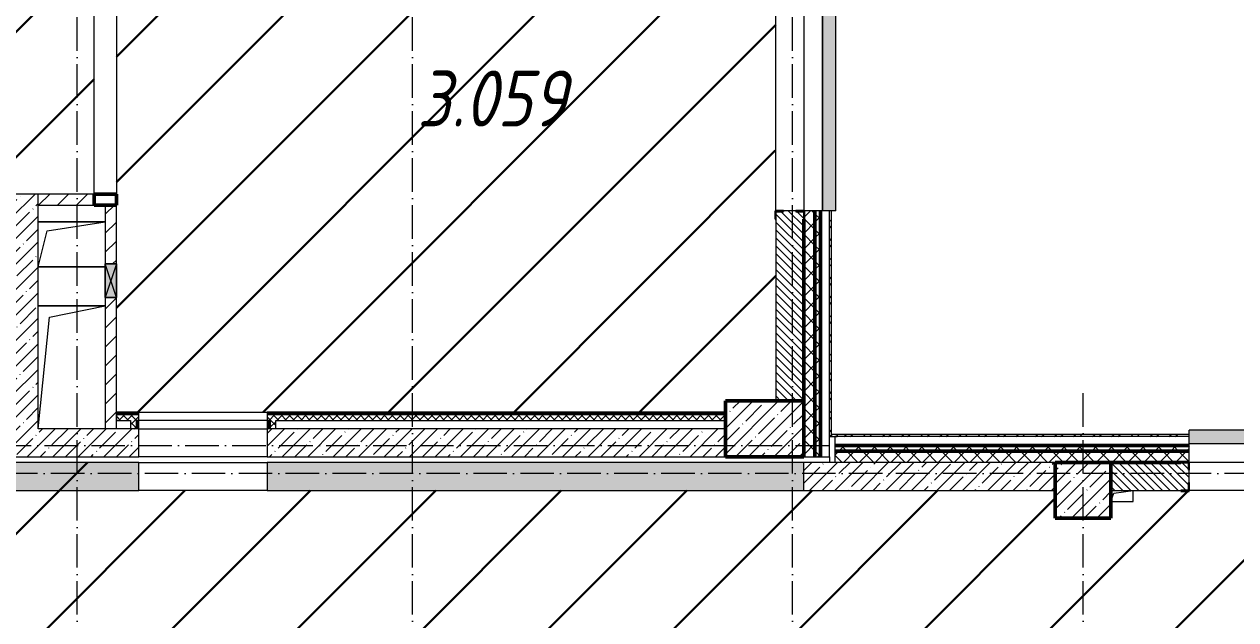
# Model space of a CAD drawing. Header units: millimetres. Extents: x 35697 to 388678, y -91946 to 171347.
# Drawn here: x 300346 to 311188, y -78789 to -73464 of the extents above; entities that cross this region are included whole.
import ezdxf

# ---------------------------------------------------------------- set-up
doc = ezdxf.new("R2010")
doc.units = ezdxf.units.MM
doc.linetypes.add('50_200_ШТРИХ_1Т_ш5_п1_п1_', pattern=[700, 500, -100, 0, -100])
for name, color, linetype, lineweight in [('2.1) ПГП окна 2.8 м', 5, 'Continuous', 30), ('A-DETL-GENF-OTLN', 7, 'Continuous', 9), ('A-FLOR-____-OTLN', 7, 'Continuous', 9), ('A-GENM-____-MCUT', 7, 'Continuous', 25), ('A-GENM-____-OTLN', 7, 'Continuous', 9), ('A-GENM-____-OTLN-1', 7, 'Continuous', 25), ('A-GLAZ-____-OTLN', 7, 'Continuous', 9), ('A-WALL-____-MCUT-1', 7, 'Continuous', 9), ('A-WALL-____-MCUT-2', 7, 'Continuous', 50), ('A-WALL-____-MCUT-3', 7, 'Continuous', 9), ('A-WALL-____-OTLN', 7, 'Continuous', 9), ('A-WALL-____-PATT-1', 7, 'Continuous', 9), ('A-WALL-FNSH-MCUT-1', 7, 'Continuous', 9), ('I-WALL-____-OTLN', 7, 'Continuous', 9), ('S-COLS-____-MCUT', 7, 'Continuous', 50), ('S-COLS-____-OTLN', 7, 'Continuous', 9), ('S-GRID-____-OTLN-1', 7, '50_200_ШТРИХ_1Т_ш5_п1_п1_', 9), ('Марки помещений', 7, 'Continuous', 9), ('стяжа', 7, 'Continuous', 30)]:
    doc.layers.add(name, color=color, linetype=linetype, lineweight=lineweight)
doc.layers.add('A-GLAZ-____-OTLN-1', color=7, linetype='Continuous', lineweight=9, true_color=0xc0c0c0)
doc.layers.add('A-WALL-____-PATT-3', color=9, linetype='Continuous', lineweight=9, true_color=0x808080)
doc.styles.add('ISOCPEUR_I_2', font='isocpeui.ttf', dxfattribs={"width": 0.85, "height": 2.3})
pattern_1 = [(45, (283770.71, -86863.46), (-70.71068, 70.71068), []), (135, (283770.71, -86863.46), (-70.71068, -70.71068), [])]
pattern_2 = [(135, (283770.707, -86863.456), (-35.35534, -35.35534), [])]
pattern_3 = [(45, (283770.71, -86863.46), (-85.53659, 85.53659), []), (45, (283827.73, -86863.46), (-85.53659, 85.53659), [])]
pattern_4 = [(45, (283770.71, -86863.46), (-84.8528, 84.8528), [])]
pattern_5 = [(45, (283770.7, -86863.46), (-114.04925, 114.04925), []), (45, (283884.76, -86863.46), (-114.04925, 114.04925), [201.612, -40.322, 3.353, -36.97])]
pattern_6 = [(45, (283770.707, -86863.456), (-35.35534, 35.35534), []), (135, (283770.707, -86863.456), (-35.35534, -35.35534), [])]

# ---------------------------------------------------------------- blocks, each defined once
blk = doc.blocks.new('BSC_Колонна _Прямоугольная - 500х500-V118-АР1_План отверстий 3 этажа в осях 1-64_А-ГГ')
at = {"layer": 'S-COLS-____-OTLN'}
h = blk.add_hatch(dxfattribs=at)
h.set_pattern_fill('FP_141', color=256, style=0, pattern_type=2)
h.set_pattern_definition([(45, (-26050, -9231.04), (-114.04925, 114.04925), []), (45, (-25935.95, -9231.04), (-114.04925, 114.04925), [201.613, -40.323, 3.353, -36.97])])
h.paths.add_polyline_path([(-250, -250), (250, -250), (250, 250), (-250, 250)], flags=0)
at = {"layer": 'S-COLS-____-MCUT'}
for p, q in [((250, 250), (-250, 250)), ((-250, 250), (-250, -250)), ((250, -250), (250, 250)), ((-250, -250), (250, -250))]:
    blk.add_line(p, q, dxfattribs=at)
blk = doc.blocks.new('BSC_Колонна _Прямоугольная - 500х700-V123-АР1_План отверстий 3 этажа в осях 1-64_А-ГГ')
at = {"layer": 'S-COLS-____-OTLN'}
h = blk.add_hatch(dxfattribs=at)
h.set_pattern_fill('FP_146', color=256, style=0, pattern_type=2)
h.set_pattern_definition([(315, (-9781.04, 23200), (114.0493, 114.0493), []), (315, (-9781.04, 23085.95), (114.0493, 114.0493), [201.613, -40.323, 3.353, -36.97])])
h.paths.add_polyline_path([(-250, 350), (-250, -350), (250, -350), (250, 350)], flags=0)
at = {"layer": 'S-COLS-____-MCUT'}
for p, q in [((250, 350), (-250, 350)), ((-250, 350), (-250, -350)), ((250, -350), (250, 350)), ((-250, -350), (250, -350))]:
    blk.add_line(p, q, dxfattribs=at)
blk = doc.blocks.new('Отлив_СКБ - Отлив витража_120_НВФ-31885687-АР1_План отверстий 3 этажа в осях 1-64_А-ГГ')
at = {"layer": 'A-GLAZ-____-OTLN-1'}
for points in [[(0, 0), (0, -2), (1800, -2), (1800, 0), (534, 0)], [(0, -2), (0, -120), (1800, -120), (1800, -2), (534, -2)]]:
    blk.add_hatch(color=256, dxfattribs=at).paths.add_polyline_path(points, flags=0)
at = {"layer": 'A-GLAZ-____-OTLN'}
for p, q in [((0, 0), (1800, 0)), ((1800, -2), (0, -2)), ((0, -120), (0, -83)), ((1800, -83), (1800, -120)), ((0, -120), (1800, -120))]:
    blk.add_line(p, q, dxfattribs=at)
blk = doc.blocks.new('Фахверк_СКБ_Уголок - 250_2700-27497298-АР1_План отверстий 3 этажа в осях 1-64_А-ГГ')
at = {"layer": 'A-GENM-____-MCUT'}
for p, q in [((200, 181), (125, 181)), ((125, 181), (125, 106)), ((131, 106), (131, 175)), ((131, 175), (200, 175)), ((200, 175), (200, 181)), ((125, 106), (131, 106)), ((131, -6), (125, -6)), ((125, -6), (125, -81)), ((125, -81), (200, -81)), ((131, -75), (131, -6)), ((200, -75), (131, -75)), ((200, -81), (200, -75))]:
    blk.add_line(p, q, dxfattribs=at)
blk = doc.blocks.new('AR_Отверстие прямоугольное _в плите_ - AR_Отверстие прямоугольное _в плите_-V181-АР1_План отверстий 3 этажа в осях 1-64_А-ГГ')
at = {"layer": 'A-GENM-____-OTLN'}
for p, q in [((-100, -50), (-75, 25)), ((-75, 25), (100, 50)), ((100, -50), (100, 50)), ((-100, -50), (100, -50))]:
    blk.add_line(p, q, dxfattribs=at)
blk = doc.blocks.new('AR_Отверстие прямоугольное _в плите_ - AR_Отверстие прямоугольное _в плите_-V186-АР1_План отверстий 3 этажа в осях 1-64_А-ГГ')
at = {"layer": 'A-GENM-____-OTLN'}
for p, q in [((300, 550), (-300, 550)), ((-200, 450), (300, 550)), ((-300, -550), (-200, 450))]:
    blk.add_line(p, q, dxfattribs=at)
blk = doc.blocks.new('AR_Отверстие прямоугольное _в плите_ - AR_Отверстие прямоугольное _в плите_-30552531-АР1_План отверстий 3 этажа в осях 1-64_А-ГГ')
at = {"layer": 'A-GENM-____-OTLN'}
for p, q in [((300, 200), (-300, 200)), ((-300, -200), (-220, 120)), ((-220, 120), (300, 200)), ((-300, -200), (300, -200))]:
    blk.add_line(p, q, dxfattribs=at)
blk = doc.blocks.new('Стены 9 - Стены 4-31627981-АР1_План отверстий 3 этажа в осях 1-64_А-ГГ')
at = {"layer": 'A-WALL-____-MCUT-3'}
for p, q in [((23850, 9731), (23800, 9731)), ((23800, 9731), (23800, 9711)), ((23800, 9711), (23850, 9711)), ((23850, 9711), (23850, 9731))]:
    blk.add_line(p, q, dxfattribs=at)
blk = doc.blocks.new('BSC_Колонна _Прямоугольная1 - 200х100 _металл_-35191367-АР1_План отверстий 3 этажа в осях 1-64_А-ГГ')
at = {"layer": 'S-COLS-____-MCUT'}
for p, q in [((100, 50), (-100, 50)), ((-100, 50), (-100, -50)), ((100, -50), (100, 50)), ((-100, -50), (100, -50))]:
    blk.add_line(p, q, dxfattribs=at)
blk = doc.blocks.new('AR_Отверстие прямоугольное _в стене__БезПР - AR_Отверстие прямоугольное _в стене__БезПР-36899564-АР1_План отверстий 3 этажа в осях 1-64_А-ГГ')
at = {"layer": 'A-GLAZ-____-OTLN'}
blk.add_hatch(color=256, dxfattribs=at).paths.add_polyline_path([(150, 50), (-150, 50), (-150, -50), (150, -50)], flags=0)
at = {"layer": 'A-DETL-GENF-OTLN'}
for p, q in [((-150, -50), (-150, 50)), ((-150, 50), (150, 50)), ((150, 50), (-150, -50)), ((-150, 50), (150, -50)), ((150, 50), (-150, 50)), ((-150, 50), (-150, -50)), ((150, 50), (150, -50)), ((150, -50), (150, 50)), ((150, -50), (-150, -50)), ((-150, -50), (150, -50))]:
    blk.add_line(p, q, dxfattribs=at)
at = {"layer": 'A-GLAZ-____-OTLN'}
blk.add_line((150, 50), (-150, 50), dxfattribs=at)
blk = doc.blocks.new('3эт')
at = {"layer": 'S-GRID-____-OTLN-1', "color": 251, "ltscale": 0.6, "true_color": 0x636466}
for p, q in [((300820.7, -91346.1), (300820.7, -36982.5)), ((303820.7, -91346.1), (303820.7, -36982.5)), ((307220.7, -91346.1), (307220.7, -36982.5)), ((309820.7, -91346.1), (309820.7, -76712.9)), ((279101.9, -77232.4), (307641.3, -77232.4)), ((387845.1, -77482.4), (279340.9, -77482.4))]:
    blk.add_line(p, q, dxfattribs=at)

msp = doc.modelspace()

# ---------------------------------------------------------------- hatches: boundary and pattern name
at = {"layer": '2.1) ПГП окна 2.8 м'}
h = msp.add_hatch(dxfattribs=at)
h.set_pattern_fill('ANSI31', color=5, scale=250)
h.paths.add_polyline_path([(293871, -54132), (293871, -54632), (293371, -54632), (293371, -54132)], flags=16)
h.paths.add_polyline_path([(297671, -56388), (297665, -56382), (297665, -56457), (297671, -56457)], flags=16)
h.paths.add_polyline_path([(307071, -58332), (307065, -58332), (307065, -58257), (307071, -57207), (307065, -57207), (307065, -57132), (307071, -55332), (307065, -55332), (307065, -55257), (307069, -54832), (306971, -54832), (306971, -54632), (306621, -54632), (306621, -54382), (301771, -54382), (301771, -57432), (297871, -57432), (297871, -56388), (297740, -56388), (297740, -56382), (297665, -56382), (297665, -56457), (297671, -56457), (297671, -57432), (293371, -57432), (293371, -58376), (293440, -58376), (293489, -58382), (293577, -58382), (293577, -58307), (293571, -57632), (293571, -58307), (293577, -58307), (293577, -58387), (293571, -58387), (293571, -59532), (293577, -59532), (293577, -59607), (293571, -60132), (293871, -60132), (293871, -60532), (295671, -60532), (295721, -60532), (297521, -60532), (297521, -60132), (298121, -60132), (298121, -59578), (298121, -58382), (298121, -58336), (298128, -58336), (298128, -58378), (298121, -59532), (298221, -59532), (298221, -60132), (298221, -60632), (298721, -60632), (298821, -60632), (298821, -61232), (298821, -61332), (298621, -61332), (298096, -61332), (296946, -61332), (296621, -61332), (296571, -61332), (295221, -61332), (294621, -61332), (293871, -61332), (293621, -61332), (293621, -63832), (293871, -63832), (293871, -64332), (293571, -64332), (293571, -64457), (293577, -64457), (293577, -64532), (293571, -65132), (293571, -65632), (293571, -66232), (293577, -66232), (293577, -66307), (293571, -67782), (293571, -68032), (293571, -68332), (293571, -68482), (293571, -69132), (293871, -69132), (293871, -69632), (293571, -69632), (293571, -69932), (293571, -70332), (293571, -70507), (293571, -70807), (293571, -72432), (293871, -72432), (293871, -72932), (293571, -72932), (293571, -73057), (293577, -73057), (293577, -73132), (293571, -74832), (293577, -74832), (293577, -74982), (295571, -74982), (295621, -74982), (297521, -74982), (297771, -74982), (300221, -74982), (300471, -74982), (300971, -74982), (300971, -71882), (300971, -71582), (300971, -70282), (301021, -70282), (301021, -70132), (301171, -70132), (301171, -70082), (306621, -70082), (306721, -70082), (307071, -70082), (307071, -69632), (306621, -69632), (306621, -69132), (307071, -69132), (307071, -67332), (307065, -67332), (307065, -67257), (307071, -66207), (307065, -66207), (307065, -66132), (307071, -64332), (306621, -64332), (306621, -63832), (307071, -63832), (307071, -63207), (307065, -63207), (307065, -63132), (307071, -61332), (307065, -61332), (307065, -61257), (307071, -61257), (307071, -61326), (307140, -61326), (307140, -61332), (307252, -61332), (307252, -61326), (307321, -61326), (307321, -61257), (307321, -60632), (307321, -60132), (307071, -60132)])
h.paths.add_polyline_path([(298213, -58336), (298213, -58378), (298221, -58382), (298221, -58336)], flags=16)
h.paths.add_polyline_path([(298221, -63632), (298221, -63832), (298221, -64332), (297521, -64332), (297521, -63832), (297521, -63632), (297671, -63632), (298071, -63632)], flags=16)
h.paths.add_polyline_path([(298208, -63645), (298208, -63832), (297533, -63832), (297533, -63645), (297671, -63645), (297671, -63707), (298071, -63707), (298071, -63645)], flags=0)
h.paths.add_polyline_path([(307021, -60632), (307021, -60732), (306821, -60732), (306821, -60661)], flags=16)
h.paths.add_polyline_path([(298221, -69132), (298221, -69632), (297521, -69632), (297521, -69132)], flags=16)
h.paths.add_polyline_path([(298221, -72432), (298221, -72932), (297521, -72932), (297521, -72432)], flags=16)
h.paths.add_polyline_path([(294786, -59655), (296376, -59655), (296376, -58455), (294786, -58455)], flags=24)
h.paths.add_polyline_path([(301150, -66260), (302809, -66260), (302809, -65060), (301150, -65060)], flags=24)
h = msp.add_hatch(dxfattribs=at)
h.set_pattern_fill('ANSI31', color=5, scale=250)
h.paths.add_polyline_path([(307071, -70332), (307065, -70332), (307065, -70282), (306721, -70282), (306621, -70282), (301171, -70282), (301171, -71582), (301171, -71882), (301171, -74982), (301171, -75082), (301171, -75607), (301171, -75907), (301171, -76932), (301371, -76932), (302521, -76932), (306621, -76932), (306621, -76832), (307071, -76832), (307071, -75207), (307065, -75207), (307065, -75132), (307071, -73332), (307065, -73332), (307065, -73257), (307067, -73132), (306971, -73132), (306971, -72932), (306621, -72932), (306621, -72432), (306871, -72432), (306871, -72332), (307071, -72332), (307071, -72207), (307065, -72207), (307065, -72132)])
h.paths.add_polyline_path([(303687, -74703), (305345, -74703), (305345, -73503), (303687, -73503)], flags=24)
h = msp.add_hatch(dxfattribs=at)
h.set_pattern_fill('ANSI31', color=5, scale=250)
h.paths.add_polyline_path([(322071, -77882), (321571, -77882), (321571, -77632), (319771, -77632), (319771, -77638), (319696, -77638), (319271, -77634), (319271, -77732), (319071, -77732), (319071, -77882), (318571, -77882), (318571, -77632), (316771, -77632), (316771, -77638), (316696, -77638), (315646, -77632), (315646, -77638), (315571, -77638), (313771, -77632), (313771, -77638), (313696, -77638), (313071, -77632), (313071, -77882), (312571, -77882), (312571, -77632), (310771, -77632), (310771, -77638), (310696, -77638), (310271, -77634), (310271, -77732), (310071, -77732), (310071, -77882), (309571, -77882), (309571, -77632), (302521, -77632), (301371, -77632), (301371, -77382), (298806, -77382, -0.683489), (298713, -77382), (293371, -77382), (293371, -77632), (289371, -77632), (281821, -77632), (281821, -77882), (281571, -77882), (281571, -78207), (281577, -78207), (281577, -78282), (281571, -80082), (281577, -80082), (281577, -80157), (281574, -80332), (281671, -80332), (281671, -80532), (281821, -80532), (281821, -80782), (289596, -80782), (289596, -80776), (289671, -80776), (290821, -80777), (290821, -80776), (290896, -80776), (292346, -80777), (292346, -80776), (292421, -80776), (293571, -80777), (293571, -80776), (293646, -80776), (294696, -80777), (294696, -80776), (294771, -80776), (295771, -80777), (295771, -80776), (295846, -80776), (296446, -80776), (296446, -80776), (296521, -80776), (297671, -80777), (297671, -80776), (297746, -80776), (302771, -80777), (302771, -80776), (302846, -80776), (307396, -80777), (307396, -80776), (307471, -80776), (309171, -80777), (309171, -80776), (309246, -80776), (313096, -80777), (313096, -80776), (313249, -80776), (313261, -80782), (313661, -80782), (313871, -80782), (313871, -80776), (313946, -80776), (314096, -80776), (314096, -80776), (314171, -80776), (314871, -80777), (314871, -80776), (314946, -80776), (316746, -80777), (316746, -80776), (316821, -80776), (317971, -80777), (317971, -80776), (318046, -80776), (322071, -80777)])
h.paths.add_polyline_path([(355621, -77882), (355121, -77882), (355121, -77632), (352621, -77632), (352621, -77882), (352121, -77882), (352121, -77732), (351921, -77732), (351946, -77657), (352121, -77632), (352121, -77382), (351777, -77382), (351777, -77451), (351771, -77563), (351771, -77382), (346621, -77382), (346621, -77661), (346821, -77632), (346821, -77732), (346621, -77732), (346621, -77882), (346121, -77882), (346121, -77732), (345921, -77732), (345921, -77632), (343971, -77632), (343971, -77638), (343896, -77638), (343621, -77632), (343621, -77882), (343121, -77882), (343121, -77632), (342846, -77632), (342846, -77638), (342771, -77638), (342771, -77632), (340971, -77632), (340971, -77638), (340896, -77638), (339846, -77632), (339846, -77638), (339771, -77638), (337971, -77632), (337971, -77638), (337821, -77638), (337821, -77732), (337621, -77732), (337621, -77882), (337121, -77882), (337121, -77732), (336921, -77732), (336946, -77657), (337121, -77632), (337121, -77382), (336777, -77382), (336777, -77451), (336771, -77563), (336771, -77382), (334971, -77382), (334971, -77451), (334971, -77563), (334971, -77638), (334896, -77638), (334621, -77632), (334621, -77882), (334121, -77882), (334121, -77732), (333921, -77732), (333946, -77657), (334121, -77632), (334121, -77382), (333777, -77382), (333777, -77451), (333771, -77563), (333771, -77382), (331971, -77382), (331971, -77451), (331971, -77563), (331971, -77638), (331896, -77638), (330846, -77632), (330846, -77638), (330771, -77638), (330771, -77632), (328971, -77632), (328971, -77638), (328821, -77638), (328821, -77732), (328621, -77732), (328621, -77882), (328121, -77882), (328121, -77732), (327921, -77732), (327946, -77657), (328121, -77632), (328121, -77382), (327777, -77382), (327777, -77451), (327771, -77563), (327771, -77382), (325971, -77382), (325971, -77451), (325971, -77563), (325971, -77638), (325896, -77638), (325621, -77632), (325621, -77882), (325121, -77882), (325121, -77732), (324921, -77732), (324946, -77657), (325121, -77632), (325121, -77382), (324777, -77382), (324777, -77451), (324771, -77563), (324771, -77382), (322971, -77382), (322971, -77451), (322971, -77563), (322971, -77638), (322896, -77638), (322621, -77632), (322621, -77882), (322121, -77882), (322121, -80782), (326146, -80782), (326146, -80776), (326221, -80776), (327921, -80777), (327921, -80776), (327996, -80776), (329321, -80777), (329321, -80776), (329396, -80776), (329496, -80776), (329496, -80776), (329571, -80776), (331371, -80777), (331371, -80776), (331446, -80776), (337946, -80777), (337946, -80776), (338021, -80776), (339721, -80777), (339721, -80776), (339796, -80776), (340446, -80777), (340446, -80776), (340521, -80776), (341421, -80777), (341421, -80776), (341496, -80776), (346946, -80777), (346946, -80776), (347021, -80776), (348721, -80777), (348721, -80776), (348796, -80776), (352746, -80777), (352746, -80776), (352821, -80776), (353721, -80777), (353721, -80776), (353796, -80776), (355621, -80777)])
h.paths.add_polyline_path([(324777, -77632), (324846, -77632), (324846, -77638), (324777, -77638)], flags=16)
h.paths.add_polyline_path([(327777, -77632), (327846, -77632), (327846, -77638), (327777, -77638)], flags=16)
h.paths.add_polyline_path([(333777, -77632), (333846, -77632), (333846, -77638), (333777, -77638)], flags=16)
h.paths.add_polyline_path([(336777, -77632), (336846, -77632), (336846, -77638), (336777, -77638)], flags=16)
h.paths.add_polyline_path([(351777, -77632), (351846, -77632), (351846, -77638), (351777, -77638)], flags=16)
h.paths.add_polyline_path([(372821, -77882), (370566, -77882), (370566, -77888), (370491, -77888), (370491, -77882), (369341, -77882), (369341, -77888), (369266, -77888), (363996, -77882), (363996, -77888), (363921, -77888), (362771, -77882), (362771, -77888), (362696, -77888), (361771, -77882), (361271, -77882), (360196, -77882), (360196, -77888), (360121, -77888), (360121, -77882), (358971, -77882), (358971, -77888), (358896, -77888), (358771, -77882), (358271, -77882), (358271, -77632), (356171, -77632), (356171, -77882), (355671, -77882), (355671, -80782), (356171, -80782), (356496, -80782), (356496, -80776), (356571, -80776), (358271, -80777), (358271, -80776), (358346, -80776), (361996, -80778), (361996, -80776), (362071, -80776), (362771, -80777), (362771, -80776), (362846, -80776), (362996, -80777), (362996, -80776), (363071, -80776), (363771, -80777), (363771, -80776), (363846, -80776), (363996, -80777), (363996, -80776), (364071, -80776), (372771, -80782), (372821, -80782), (372821, -80082)])
h.paths.add_polyline_path([(301397, -79889), (303031, -79889), (303031, -78689), (301397, -78689)], flags=24)
h.paths.add_polyline_path([(340248, -79908), (341925, -79908), (341925, -78708), (340248, -78708)], flags=24)
at = {"layer": 'A-WALL-____-PATT-1'}
h = msp.add_hatch(dxfattribs=at)
h.set_pattern_fill('FP_1', color=256, style=0, pattern_type=2)
h.set_pattern_definition(pattern_1)
h.paths.add_polyline_path([(307421, -77332), (307421, -75132), (307327, -75132), (307327, -75207), (307321, -75207), (307321, -77332)], flags=0)
h.paths.add_polyline_path([(307421, -73332), (307421, -72132), (307327, -72132), (307327, -72207), (307321, -72207), (307321, -73257), (307327, -73257), (307327, -73332)], flags=0)
h.paths.add_polyline_path([(307421, -70332), (307421, -69132), (307321, -69132), (307321, -70257), (307327, -70257), (307327, -70332)], flags=0)
h.paths.add_polyline_path([(307421, -67332), (307421, -66132), (307327, -66132), (307327, -66207), (307321, -66207), (307321, -67257), (307327, -67257), (307327, -67332)], flags=0)
h.paths.add_polyline_path([(307321, -64332), (307421, -64332), (307421, -63132), (307327, -63132), (307327, -63207), (307321, -63207), (307321, -63832)], flags=0)
h.paths.add_polyline_path([(307327, -61332), (307421, -61332), (307421, -60132), (307321, -60132), (307321, -61257), (307327, -61257), (307327, -61326)], flags=0)
h.paths.add_polyline_path([(307327, -58332), (307421, -58332), (307421, -57132), (307327, -57132), (307327, -57207), (307321, -57207), (307321, -58257), (307327, -58257), (307327, -58326)], flags=0)
h.paths.add_polyline_path([(307327, -55332), (307421, -55332), (307421, -54132), (307321, -54132), (307321, -55257), (307327, -55257), (307327, -55326)], flags=0)
h.paths.add_polyline_path([(307421, -52332), (307421, -51132), (307327, -51132), (307327, -51207), (307321, -51207), (307321, -52257), (307327, -52257), (307327, -52332)], flags=0)
h.paths.add_polyline_path([(307327, -49332), (307421, -49332), (307421, -48132), (307321, -48132), (307321, -49257), (307327, -49257), (307327, -49326)], flags=0)
h.paths.add_polyline_path([(307421, -46332), (307421, -45082), (307327, -45082), (307327, -45157), (307321, -45157), (307321, -46257), (307327, -46257), (307327, -46332)], flags=0)
h.paths.add_polyline_path([(307421, -43282), (307421, -39132), (307321, -39132), (307321, -43282)], flags=0)
h = msp.add_hatch(dxfattribs=at)
h.set_pattern_fill('FP_1', color=256, style=0, pattern_type=2)
h.set_pattern_definition(pattern_1)
h.paths.add_polyline_path([(307471, -77332), (307471, -75132), (307421, -75132), (307421, -77332)], flags=0)
h.paths.add_polyline_path([(307471, -73332), (307471, -72132), (307421, -72132), (307421, -73332)], flags=0)
h.paths.add_polyline_path([(307471, -70332), (307471, -69132), (307421, -69132), (307421, -70332)], flags=0)
h.paths.add_polyline_path([(307471, -67332), (307471, -66132), (307421, -66132), (307421, -67332)], flags=0)
h.paths.add_polyline_path([(307471, -64332), (307471, -63132), (307421, -63132), (307421, -64332)], flags=0)
h.paths.add_polyline_path([(307421, -61332), (307471, -61332), (307471, -60132), (307421, -60132), (307421, -60328)], flags=0)
h.paths.add_polyline_path([(307421, -58332), (307471, -58332), (307471, -57132), (307421, -57132)], flags=0)
h.paths.add_polyline_path([(307471, -55332), (307471, -54132), (307421, -54132), (307421, -55332)], flags=0)
h.paths.add_polyline_path([(307421, -52332), (307471, -52332), (307471, -51132), (307421, -51132), (307421, -51728)], flags=0)
h.paths.add_polyline_path([(307421, -49332), (307471, -49332), (307471, -48132), (307421, -48132), (307421, -48288)], flags=0)
h.paths.add_polyline_path([(307471, -46332), (307471, -45082), (307421, -45082), (307421, -46332)], flags=0)
h.paths.add_polyline_path([(307471, -43282), (307471, -39132), (307421, -39132), (307421, -43282)], flags=0)
h = msp.add_hatch(dxfattribs=at)
h.set_pattern_fill('FP_3', color=256, style=0, pattern_type=2)
h.set_pattern_definition(pattern_3)
h.paths.add_polyline_path([(307551, -77142), (307571, -77142), (307571, -75132), (307551, -75132), (307551, -77099)], flags=0)
h.paths.add_polyline_path([(307571, -73332), (307571, -72132), (307551, -72132), (307551, -73332)], flags=0)
h.paths.add_polyline_path([(307571, -70332), (307571, -69132), (307551, -69132), (307551, -70332)], flags=0)
h.paths.add_polyline_path([(307571, -67332), (307571, -66132), (307551, -66132), (307551, -67332)], flags=0)
h.paths.add_polyline_path([(307551, -64332), (307571, -64332), (307571, -63132), (307551, -63132)], flags=0)
h.paths.add_polyline_path([(307571, -61332), (307571, -60132), (307551, -60132), (307551, -61332)], flags=0)
h.paths.add_polyline_path([(307571, -58332), (307571, -57132), (307551, -57132), (307551, -58332)], flags=0)
h.paths.add_polyline_path([(307551, -55332), (307571, -55332), (307571, -54132), (307551, -54132), (307551, -55168)], flags=0)
h.paths.add_polyline_path([(307571, -52332), (307571, -51132), (307551, -51132), (307551, -52332)], flags=0)
h.paths.add_polyline_path([(307571, -49332), (307571, -48132), (307551, -48132), (307551, -49332)], flags=0)
h.paths.add_polyline_path([(307551, -46332), (307571, -46332), (307571, -45312), (307551, -45312), (307551, -45708)], flags=0)
h = msp.add_hatch(dxfattribs=at)
h.set_pattern_fill('FP_6', color=256, style=0, pattern_type=2)
h.set_pattern_definition(pattern_2)
h.paths.add_polyline_path([(307176, -76832), (307321, -76832), (307321, -75138), (307252, -75138), (307252, -75132), (307140, -75132), (307140, -75138), (307071, -75138), (307071, -76832)], flags=0)
h.paths.add_polyline_path([(307252, -73332), (307252, -73326), (307321, -73326), (307321, -72932), (307071, -72932), (307071, -73326), (307140, -73326), (307140, -73332)], flags=0)
h = msp.add_hatch(dxfattribs=at)
h.set_pattern_fill('FP_38', color=256, style=0, pattern_type=2)
h.set_pattern_definition(pattern_5)
h.paths.add_polyline_path([(300471, -77082), (300471, -74982), (300221, -74982), (300221, -77082)], flags=0)
h = msp.add_hatch(dxfattribs=at)
h.set_pattern_fill('FP_4', color=256, style=0, pattern_type=2)
h.set_pattern_definition(pattern_4)
h.paths.add_polyline_path([(300971, -75082), (300971, -74982), (300471, -74982), (300471, -75082)], flags=0)
h = msp.add_hatch(dxfattribs=at)
h.set_pattern_fill('FP_4', color=256, style=0, pattern_type=2)
h.set_pattern_definition(pattern_4)
h.paths.add_polyline_path([(301071, -77082), (301171, -77082), (301171, -75907), (301071, -75907)], flags=0)
h.paths.add_polyline_path([(301071, -75607), (301171, -75607), (301171, -75082), (301071, -75082)], flags=0)
h = msp.add_hatch(dxfattribs=at)
h.set_pattern_fill('FP_38', color=256, style=0, pattern_type=2)
h.set_pattern_definition(pattern_5)
h.paths.add_polyline_path([(306621, -77332), (306621, -77082), (302521, -77082), (302521, -77332), (304967, -77332)], flags=0)
h.paths.add_polyline_path([(301371, -77332), (301371, -77082), (293871, -77082), (293871, -77332), (300548, -77332)], flags=0)
h = msp.add_hatch(dxfattribs=at)
h.set_pattern_fill('FP_3', color=256, style=0, pattern_type=2)
h.set_pattern_definition(pattern_3)
h.paths.add_polyline_path([(322086, -77152), (322086, -77132), (321571, -77132), (321571, -77152)], flags=0)
h.paths.add_polyline_path([(318571, -77152), (319771, -77152), (319771, -77132), (318571, -77132)], flags=0)
h.paths.add_polyline_path([(316771, -77152), (316771, -77132), (315571, -77132), (315571, -77152)], flags=0)
h.paths.add_polyline_path([(313771, -77152), (313771, -77132), (312571, -77132), (312571, -77152)], flags=0)
h.paths.add_polyline_path([(310771, -77152), (310771, -77132), (307621, -77132), (307621, -77152), (308502, -77152)], flags=0)
h = msp.add_hatch(dxfattribs=at)
h.set_pattern_fill('FP_1', color=256, style=0, pattern_type=2)
h.set_pattern_definition(pattern_1)
h.paths.add_polyline_path([(358121, -77282), (358121, -77232), (351771, -77232), (351771, -77282), (357991, -77282)], flags=0)
h.paths.add_polyline_path([(343851, -77282), (343971, -77282), (343971, -77232), (342771, -77232), (342771, -77282)], flags=0)
h.paths.add_polyline_path([(340971, -77282), (340971, -77232), (339771, -77232), (339771, -77282), (340316, -77282)], flags=0)
h.paths.add_polyline_path([(337971, -77282), (337971, -77232), (336771, -77232), (336771, -77282), (336781, -77282)], flags=0)
h.paths.add_polyline_path([(334971, -77282), (334971, -77232), (333771, -77232), (333771, -77282)], flags=0)
h.paths.add_polyline_path([(330771, -77282), (331971, -77282), (331971, -77232), (330771, -77232)], flags=0)
h.paths.add_polyline_path([(328971, -77282), (328971, -77232), (327771, -77232), (327771, -77282), (327944, -77282)], flags=0)
h.paths.add_polyline_path([(325971, -77282), (325971, -77232), (324771, -77232), (324771, -77282)], flags=0)
h.paths.add_polyline_path([(322641, -77282), (322971, -77282), (322971, -77232), (321571, -77232), (321571, -77282)], flags=0)
h.paths.add_polyline_path([(318571, -77282), (319771, -77282), (319771, -77232), (318571, -77232)], flags=0)
h.paths.add_polyline_path([(316771, -77282), (316771, -77232), (315571, -77232), (315571, -77282)], flags=0)
h.paths.add_polyline_path([(313771, -77282), (313771, -77232), (312571, -77232), (312571, -77282)], flags=0)
h.paths.add_polyline_path([(310771, -77282), (310771, -77232), (307601, -77232), (307601, -77282), (308502, -77282)], flags=0)
h = msp.add_hatch(dxfattribs=at)
h.set_pattern_fill('FP_1', color=256, style=0, pattern_type=2)
h.set_pattern_definition(pattern_1)
h.paths.add_polyline_path([(358121, -77382), (358121, -77282), (351771, -77282), (351771, -77376), (351846, -77376), (351846, -77382), (357991, -77382)], flags=0)
h.paths.add_polyline_path([(343851, -77382), (343896, -77382), (343896, -77376), (343971, -77376), (343971, -77282), (342771, -77282), (342771, -77376), (342846, -77376), (342846, -77382), (343621, -77382)], flags=0)
h.paths.add_polyline_path([(340896, -77382), (340896, -77376), (340971, -77376), (340971, -77282), (339771, -77282), (339771, -77376), (339846, -77376), (339846, -77382), (340316, -77382)], flags=0)
h.paths.add_polyline_path([(337896, -77382), (337896, -77376), (337971, -77376), (337971, -77282), (336771, -77282), (336771, -77376), (336846, -77376), (336846, -77382), (337621, -77382)], flags=0)
h.paths.add_polyline_path([(334896, -77382), (334896, -77376), (334971, -77376), (334971, -77282), (333771, -77282), (333771, -77376), (333846, -77376), (333846, -77382), (334121, -77382)], flags=0)
h.paths.add_polyline_path([(331896, -77382), (331896, -77376), (331971, -77376), (331971, -77282), (330771, -77282), (330771, -77376), (330846, -77376), (330846, -77382), (331479, -77382)], flags=0)
h.paths.add_polyline_path([(327846, -77382), (328896, -77382), (328896, -77376), (328971, -77376), (328971, -77282), (327771, -77282), (327771, -77376), (327846, -77376)], flags=0)
h.paths.add_polyline_path([(325121, -77382), (325896, -77382), (325896, -77376), (325971, -77376), (325971, -77282), (324771, -77282), (324771, -77376), (324846, -77376), (324846, -77382)], flags=0)
h.paths.add_polyline_path([(322641, -77382), (322896, -77382), (322896, -77376), (322971, -77376), (322971, -77282), (321571, -77282), (321571, -77382), (322621, -77382)], flags=0)
h.paths.add_polyline_path([(319106, -77382), (319696, -77382), (319696, -77376), (319771, -77376), (319771, -77282), (318571, -77282), (318571, -77382), (319071, -77382)], flags=0)
h.paths.add_polyline_path([(316696, -77382), (316696, -77376), (316771, -77376), (316771, -77282), (315571, -77282), (315571, -77376), (315646, -77376), (315646, -77382)], flags=0)
h.paths.add_polyline_path([(313696, -77382), (313696, -77376), (313771, -77376), (313771, -77282), (312571, -77282), (312571, -77382), (313071, -77382)], flags=0)
h.paths.add_polyline_path([(310696, -77382), (310696, -77376), (310771, -77376), (310771, -77282), (307601, -77282), (307601, -77382), (310071, -77382)], flags=0)
h = msp.add_hatch(dxfattribs=at)
h.set_pattern_fill('FP_38', color=256, style=0, pattern_type=2)
h.set_pattern_definition(pattern_5)
h.paths.add_polyline_path([(306734, -77632), (307321, -77632), (307321, -77382), (302521, -77382), (302521, -77632), (304967, -77632)], flags=0)
h.paths.add_polyline_path([(301371, -77632), (301371, -77382), (293371, -77382), (293371, -77632), (296976, -77632), (296976, -77587), (297063, -77587), (297063, -77632), (299664, -77632)], flags=0)
h.paths.add_polyline_path([(289371, -77632), (289371, -77382), (281821, -77382), (281821, -77632), (289059, -77632)], flags=0)
h = msp.add_hatch(dxfattribs=at)
h.set_pattern_fill('FP_38', color=256, style=0, pattern_type=2)
h.set_pattern_definition(pattern_5)
h.paths.add_polyline_path([(309571, -77632), (309571, -77382), (307321, -77382), (307321, -77632), (308502, -77632)], flags=0)
h = msp.add_hatch(dxfattribs=at)
h.set_pattern_fill('FP_6', color=256, style=0, pattern_type=2)
h.set_pattern_definition(pattern_2)
h.paths.add_polyline_path([(310696, -77632), (310765, -77632), (310765, -77563), (310771, -77563), (310771, -77451), (310765, -77451), (310765, -77382), (310071, -77382), (310071, -77632)], flags=0)
at = {"layer": 'A-WALL-____-PATT-3'}
h = msp.add_hatch(dxfattribs=at)
h.set_pattern_fill('FP_7', color=256, style=0, pattern_type=2)
h.set_pattern_definition(pattern_6)
h.paths.add_polyline_path([(306621, -77007), (306621, -76957), (302521, -76957), (302521, -77007), (304967, -77007)], flags=0)
h.paths.add_polyline_path([(301171, -77007), (301371, -77007), (301371, -76957), (301171, -76957)], flags=0)
h = msp.add_hatch(dxfattribs=at)
h.set_pattern_fill('FP_7', color=256, style=0, pattern_type=2)
h.set_pattern_definition(pattern_6)
h.paths.add_polyline_path([(301346, -77082), (301346, -77007), (301296, -77007), (301296, -77082)], flags=0)
h = msp.add_hatch(dxfattribs=at)
h.set_pattern_fill('FP_7', color=256, style=0, pattern_type=2)
h.set_pattern_definition(pattern_6)
h.paths.add_polyline_path([(302596, -77082), (302596, -77007), (302546, -77007), (302546, -77082)], flags=0)

# ---------------------------------------------------------------- linework, layer by layer
at = {"layer": 'A-FLOR-____-OTLN'}
for p, q in [((300471, -75232), (301071, -75232)), ((301071, -75632), (300471, -75632)), ((300471, -75982), (301071, -75982))]:
    msp.add_line(p, q, dxfattribs=at)
at = {"layer": 'A-WALL-____-MCUT-1'}
for p, q in [((300471, -74982), (300221, -74982)), ((300471, -77082), (300471, -74982)), ((301371, -77082), (300471, -77082)), ((301371, -77332), (301371, -77082)), ((306621, -77082), (302521, -77082)), ((302521, -77082), (302521, -77332)), ((301371, -77382), (293371, -77382)), ((293871, -77332), (301371, -77332)), ((301371, -77632), (301371, -77382)), ((302521, -77332), (306621, -77332)), ((309571, -77382), (302521, -77382)), ((302521, -77382), (302521, -77632)), ((307321, -77632), (307321, -77382)), ((297063, -77632), (301371, -77632)), ((302521, -77632), (309571, -77632))]:
    msp.add_line(p, q, dxfattribs=at)
at = {"layer": 'A-WALL-____-MCUT-2'}
for p, q in [((307421, -77332), (307421, -75132)), ((307471, -77332), (307471, -75132)), ((307321, -75207), (307321, -76832)), ((301371, -76945), (301171, -76945)), ((306621, -76945), (302521, -76945)), ((301358, -77007), (301358, -77082)), ((302533, -77007), (302533, -77082)), ((310771, -77232), (307601, -77232)), ((310771, -77282), (307601, -77282)), ((310071, -77382), (310696, -77382))]:
    msp.add_line(p, q, dxfattribs=at)
at = {"layer": 'A-WALL-____-MCUT-3'}
for p, q in [((307252, -75132), (307140, -75132)), ((307551, -75132), (307327, -75132)), ((307551, -77332), (307551, -75132)), ((307071, -75207), (307071, -76832)), ((301171, -76957), (301171, -77007)), ((301371, -76957), (301171, -76957)), ((301371, -77007), (301371, -76957)), ((302521, -76957), (302521, -77007)), ((306621, -76957), (302521, -76957)), ((301171, -77007), (301296, -77007)), ((301296, -77007), (301296, -77082)), ((301371, -77007), (301346, -77007)), ((301346, -77007), (301346, -77082)), ((302546, -77007), (302521, -77007)), ((302546, -77007), (302546, -77082)), ((302596, -77007), (306621, -77007)), ((302596, -77082), (302596, -77007)), ((310771, -77152), (307601, -77152)), ((307601, -77152), (307601, -77382)), ((310771, -77376), (310771, -77152)), ((307321, -77332), (307551, -77332)), ((310771, -77563), (310771, -77451)), ((310071, -77632), (310696, -77632))]:
    msp.add_line(p, q, dxfattribs=at)
at = {"layer": 'A-WALL-____-OTLN'}
for p, q in [((307071, -75132), (307071, -73332)), ((307321, -73332), (307321, -75132)), ((301371, -77082), (302521, -77082)), ((307551, -77152), (307571, -77152)), ((302521, -77332), (301371, -77332)), ((301371, -77382), (302521, -77382)), ((307551, -77332), (307551, -77382)), ((312571, -77382), (310771, -77382)), ((302521, -77632), (301371, -77632)), ((312571, -77632), (310771, -77632))]:
    msp.add_line(p, q, dxfattribs=at)
at = {"layer": 'A-WALL-FNSH-MCUT-1'}
for p, q in [((300971, -74982), (300471, -74982)), ((300471, -75082), (300971, -75082)), ((301071, -75082), (301071, -75607)), ((301171, -75607), (301171, -75082)), ((307571, -75132), (307551, -75132)), ((307571, -77142), (307571, -75132)), ((301071, -75907), (301071, -77082)), ((301171, -77082), (301171, -75907)), ((301371, -76932), (301171, -76932)), ((301371, -76957), (301371, -76932)), ((306621, -76932), (302521, -76932)), ((302521, -76932), (302521, -76957)), ((301371, -77082), (301371, -77007)), ((302521, -77007), (302521, -77082)), ((307551, -77142), (307571, -77142)), ((310771, -77132), (307621, -77132)), ((307621, -77132), (307621, -77152)), ((310771, -77152), (310771, -77132))]:
    msp.add_line(p, q, dxfattribs=at)
at = {"layer": 'I-WALL-____-OTLN'}
for p, q in [((300971, -74982), (300971, -71882)), ((301171, -71882), (301171, -74982)), ((301371, -76932), (302521, -76932)), ((302521, -77007), (301371, -77007))]:
    msp.add_line(p, q, dxfattribs=at)

# ---------------------------------------------------------------- block references
at = {"layer": 'A-GENM-____-OTLN'}
for name, p in [('AR_Отверстие прямоугольное _в плите_ - AR_Отверстие прямоугольное _в плите_-30552531-АР1_План отверстий 3 этажа в осях 1-64_А-ГГ', (300771, -75432)), ('AR_Отверстие прямоугольное _в плите_ - AR_Отверстие прямоугольное _в плите_-V186-АР1_План отверстий 3 этажа в осях 1-64_А-ГГ', (300771, -76532)), ('AR_Отверстие прямоугольное _в плите_ - AR_Отверстие прямоугольное _в плите_-V181-АР1_План отверстий 3 этажа в осях 1-64_А-ГГ', (310171, -77682))]:
    msp.add_blockref(name, p, dxfattribs=at)
at = {"layer": 'A-GENM-____-OTLN-1'}
for p, rotation in [((307146, -75007), 269.9999999999999), ((310896, -77457), 180)]:
    msp.add_blockref('Фахверк_СКБ_Уголок - 250_2700-27497298-АР1_План отверстий 3 этажа в осях 1-64_А-ГГ', p, dxfattribs=dict(at, rotation=rotation))
at = {"layer": 'A-GLAZ-____-OTLN'}
for name, p, rotation in [('Отлив_СКБ - Отлив витража_120_НВФ-31885687-АР1_План отверстий 3 этажа в осях 1-64_А-ГГ', (307488, -75132), 89.99999999999932), ('AR_Отверстие прямоугольное _в стене__БезПР - AR_Отверстие прямоугольное _в стене__БезПР-36899564-АР1_План отверстий 3 этажа в осях 1-64_А-ГГ', (301121, -75757), 270), ('Отлив_СКБ - Отлив витража_120_НВФ-31885687-АР1_План отверстий 3 этажа в осях 1-64_А-ГГ', (312571, -77215), 180)]:
    msp.add_blockref(name, p, dxfattribs=dict(at, rotation=rotation))
at = {"layer": 'A-WALL-____-OTLN'}
msp.add_blockref('Стены 9 - Стены 4-31627981-АР1_План отверстий 3 этажа в осях 1-64_А-ГГ', (283771, -86863), dxfattribs=at)
at = {"layer": 'S-COLS-____-OTLN'}
for name, p in [('BSC_Колонна _Прямоугольная1 - 200х100 _металл_-35191367-АР1_План отверстий 3 этажа в осях 1-64_А-ГГ', (301071, -75032)), ('BSC_Колонна _Прямоугольная - 500х500-V118-АР1_План отверстий 3 этажа в осях 1-64_А-ГГ', (309821, -77632))]:
    msp.add_blockref(name, p, dxfattribs=at)
at = {"layer": 'S-COLS-____-OTLN', "rotation": 89.9999999999999}
msp.add_blockref('BSC_Колонна _Прямоугольная - 500х700-V123-АР1_План отверстий 3 этажа в осях 1-64_А-ГГ', (306971, -77082), dxfattribs=at)
at = {"layer": 'стяжа'}
msp.add_blockref('3эт', (0, 0), dxfattribs=at)

# ---------------------------------------------------------------- texts
at = {"layer": 'Марки помещений', "insert": (303863, -73878), "char_height": 500, "width": 785.65, "attachment_point": 1, "style": 'ISOCPEUR_I_2'}
msp.add_mtext('3.059', dxfattribs=at)

doc.saveas('drawing.dxf')
